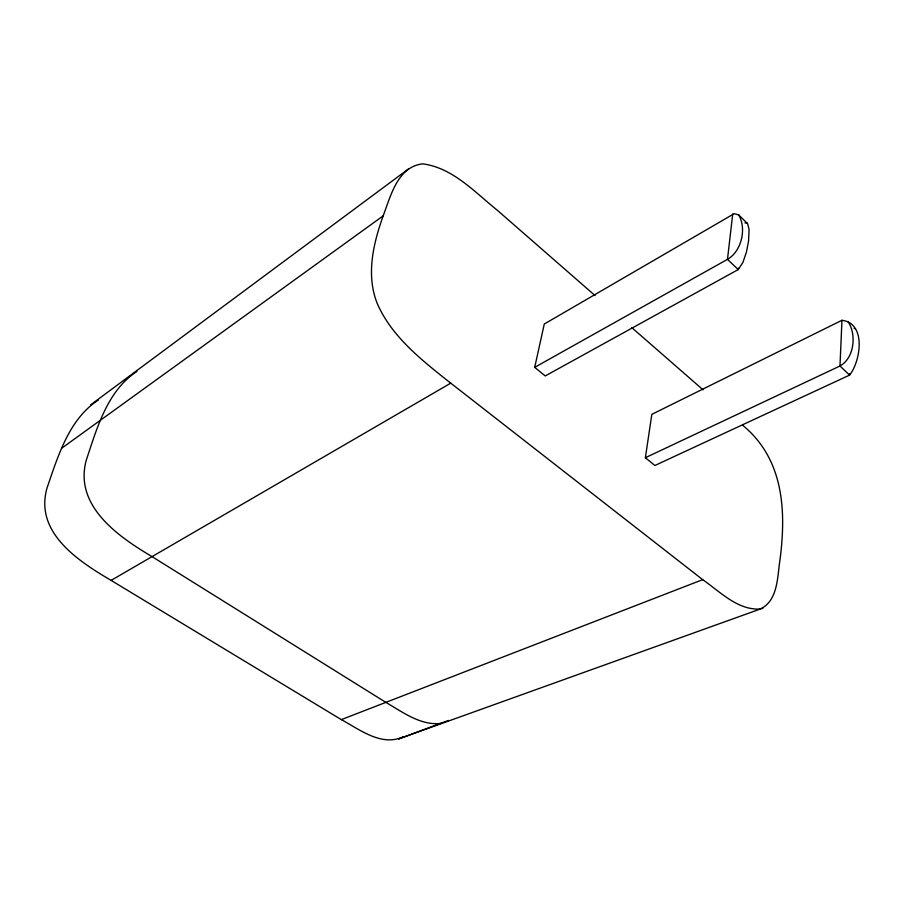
<?xml version="1.0" encoding="UTF-8"?>
<svg xmlns="http://www.w3.org/2000/svg" width="904" height="904" viewBox="0 0 904 904"><rect width="100%" height="100%" fill="white"/><g stroke="black" fill="none" stroke-linecap="round" stroke-linejoin="round"><path stroke-width="1.36" d="M849.647 373.634L849.59 375.103L654.891 465.492L645.377 457.718L651.829 414.348L841.952 320.287C866.687 323.304 860.608 361.363 849.59 375.103L839.986 365.996L841.952 320.287M738.399 268.104L738.24 269.561L545.236 375.94L534.705 367.34L544.276 324.027L734.15 213.694L738.658 214.892L747.585 223.638L749.088 229.48L748.557 241.131L746.388 252.318L742.862 262.533L738.24 269.561L727.471 259.346L732.726 214.033M595.069 295.574L497.076 210.044C474.555 191.998 452.667 167.726 422.665 163.861C397.636 166.686 390.675 196.055 383.16 215.864C373.262 243.639 365.837 275.031 377.262 303.529C391.251 335.655 419.49 358.266 446.192 379.59L702.679 579.645C720.036 591.679 737.528 610.279 760.185 609.059C778.502 600.606 777.316 575.78 780.141 558.649C786.288 510.093 783.587 459.051 742.794 425.366M98.299 400.11C69.009 419.072 58.003 456.192 47.155 487.584C33.956 532.377 78.332 561.101 111.113 580.391L341.316 719.629C359.713 729.551 382.008 747.201 403.534 736.568M90.728 404.8L408.416 168.992M62.252 447.83L383.16 215.864M111.113 580.391L450.746 383.149M448.463 720.42L398.653 738.963L763.044 608.042M534.705 367.34L727.471 259.346C741.517 251.391 746.862 228.531 738.658 214.892M136.911 371.476C107.305 390.664 96.807 428.564 86.219 460.351C73.902 505.89 118.254 536.637 152.053 556.615L385.838 702.374C403.037 712.273 421.479 726.5 442.451 723.177M645.377 457.718L839.986 365.996C854.359 358.131 856.766 334.378 847.997 321.53M341.316 719.629L702.679 579.645M744.975 222.904L747.054 223.085M854.031 328.254L855.512 328.853M631.636 327.497L703.029 389.805"/></g></svg>
